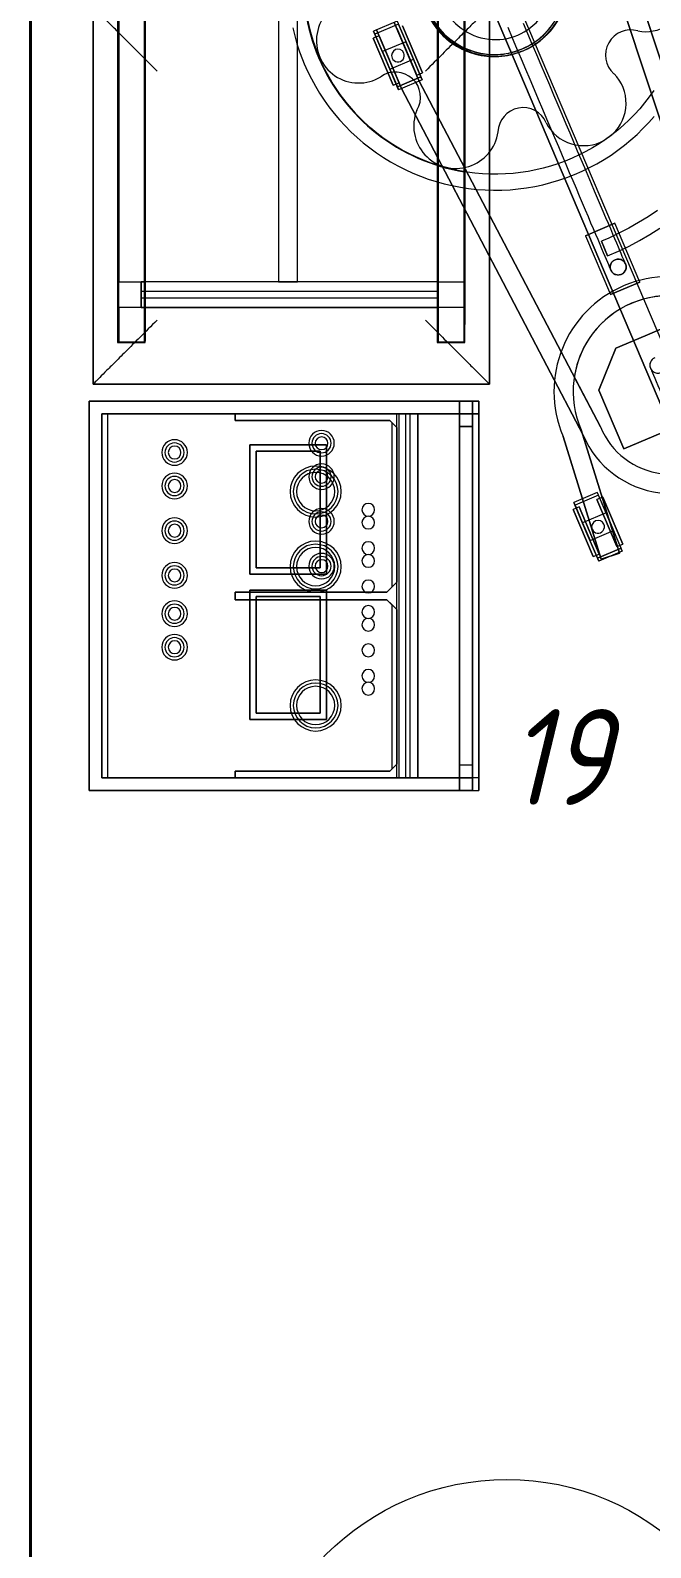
# Model space of a CAD drawing. Header units: millimetres. Extents: x -32954 to 151739, y -65671 to 56243.
# Drawn here: x -12325 to -11354, y -24951 to -22575 of the extents above; entities that cross this region are included whole.
import ezdxf

# ---------------------------------------------------------------- set-up
doc = ezdxf.new("R2010")
doc.units = ezdxf.units.MM
for name, color, linetype, lineweight in [('I-FURN', 7, 'Continuous', 9), ('M-EQPM', 7, 'Continuous', 9), ('M-EQPM-IDEN', 7, 'Continuous', 9), ('Марки помещений', 7, 'Continuous', 18), ('Стены разрез', 7, 'Continuous', 40)]:
    doc.layers.add(name, color=color, linetype=linetype, lineweight=lineweight)
doc.styles.add('GOST Common_I', font='GOST_Common Italic.ttf', dxfattribs={"width": 0.9, "height": 150})

# ---------------------------------------------------------------- blocks, each defined once
blk = doc.blocks.new('ADSK_Марка_Помещение_2_ГОСТ21-501-2011 - Имя и Категория-86712-В_АР_ПЭ_02 Этаж')
at = {"layer": 'Марки помещений'}
blk.add_circle((0, 0), 4, dxfattribs=at)
blk = doc.blocks.new('19-21-185_Холодильник - 19_Холодильник фармацевтический Позис-8378954-О_ТХ_01')
at = {"layer": 'M-EQPM'}
for p, q in [((304.9, 0), (-304.9, 0)), ((-304.9, 0), (-304.9, -600)), ((-304.9, -600), (-304.9, 0)), ((-304.9, 0), (304.9, 0)), ((304.9, 0), (-304.9, 0)), ((-304.9, 0), (-304.9, -600)), ((-304.9, -600), (-304.9, 0)), ((-304.9, 0), (304.9, 0)), ((304.9, -600), (304.9, 0)), ((304.9, 0), (304.9, -600)), ((304.9, -600), (304.9, 0)), ((304.9, 0), (304.9, -600)), ((304.9, 0), (-304.9, 0)), ((-304.9, 0), (-304.9, -600)), ((-304.9, -600), (-304.9, 0)), ((-304.9, 0), (304.9, 0)), ((-284.9, -514.4), (-284.9, -20)), ((-284.9, -20), (-284.9, -514.4)), ((-284.9, -20), (284.9, -20)), ((-284.9, -20), (284.9, -20)), ((-284.9, -600), (-284.9, -20)), ((-284.9, -20), (284.9, -20)), ((284.9, -20), (-284.9, -20)), ((-284.9, -20), (-284.9, -228.5)), ((284.9, -514.4), (284.9, -20)), ((284.9, -20), (284.9, -514.4)), ((284.9, -20), (284.9, -600)), ((284.9, -228.5), (284.9, -20)), ((304.9, -600), (304.9, 0)), ((304.9, 0), (304.9, -600)), ((-284.9, -29.4), (-284.9, -228.5)), ((-284.9, -228.5), (-284.9, -29.4)), ((-284.9, -481.5), (-284.9, -29.4)), ((-284.9, -29.4), (-284.9, -485)), ((-284.9, -481.5), (-284.9, -29.4)), ((-284.9, -29.4), (-284.9, -485)), ((-284.9, -481.5), (-284.9, -29.4)), ((-284.9, -29.4), (-284.9, -485)), ((-284.9, -481.5), (-284.9, -29.4)), ((-284.9, -29.4), (-284.9, -485)), ((-284.9, -29.4), (-284.9, -228.5)), ((-284.9, -228.5), (-284.9, -29.4)), ((-284.9, -29.4), (-284.9, -228.5)), ((-284.9, -228.5), (-284.9, -29.4)), ((-284.9, -29.4), (284.9, -29.4)), ((-284.9, -29.4), (284.9, -29.4)), ((-284.9, -29.4), (284.9, -29.4)), ((-284.9, -29.4), (284.9, -29.4)), ((-284.9, -29.4), (284.9, -29.4)), ((-284.9, -29.4), (284.9, -29.4)), ((-284.9, -29.4), (284.9, -29.4)), ((-284.9, -29.4), (284.9, -29.4)), ((-284.9, -29.4), (284.9, -29.4)), ((-284.9, -29.4), (284.9, -29.4)), ((-284.9, -29.4), (284.9, -29.4)), ((-284.9, -29.4), (284.9, -29.4)), ((-284.9, -29.4), (284.9, -29.4)), ((-284.9, -29.4), (284.9, -29.4)), ((284.9, -29.4), (284.9, -228.5)), ((284.9, -228.5), (284.9, -29.4)), ((284.9, -485), (284.9, -29.4)), ((284.9, -29.4), (284.9, -481.5)), ((284.9, -485), (284.9, -29.4)), ((284.9, -29.4), (284.9, -481.5)), ((284.9, -485), (284.9, -29.4)), ((284.9, -29.4), (284.9, -481.5)), ((284.9, -485), (284.9, -29.4)), ((284.9, -29.4), (284.9, -481.5)), ((284.9, -29.4), (284.9, -228.5)), ((284.9, -228.5), (284.9, -29.4)), ((284.9, -29.4), (284.9, -228.5)), ((284.9, -228.5), (284.9, -29.4)), ((-274.3, -228.5), (-284.9, -228.5)), ((-284.9, -228.5), (-274.3, -228.5)), ((-284.9, -228.5), (-274.3, -228.5)), ((-274.3, -228.5), (-284.9, -228.5)), ((-284.9, -228.5), (-274.3, -228.5)), ((-274.3, -228.5), (-284.9, -228.5)), ((-284.9, -228.5), (-284.9, -505)), ((-274.3, -470.9), (-274.3, -228.5)), ((-274.3, -228.5), (-274.3, -470.9)), ((-274.3, -228.5), (-274.3, -470.9)), ((-274.3, -470.9), (-274.3, -228.5)), ((-274.3, -228.5), (-274.3, -470.9)), ((-274.3, -470.9), (-274.3, -228.5)), ((6, -228.5), (-6, -228.5)), ((-6, -228.5), (-6, -466.3)), ((-6, -466.3), (-6, -228.5)), ((-6, -228.5), (6, -228.5)), ((-6, -228.5), (6, -228.5)), ((-6, -466.3), (-6, -228.5)), ((-6, -228.5), (-6, -466.3)), ((6, -228.5), (-6, -228.5)), ((-6, -228.5), (6, -228.5)), ((-6, -466.3), (-6, -228.5)), ((-6, -228.5), (-6, -466.3)), ((6, -228.5), (-6, -228.5)), ((6, -466.3), (6, -228.5)), ((6, -228.5), (6, -466.3)), ((6, -228.5), (6, -466.3)), ((6, -466.3), (6, -228.5)), ((6, -228.5), (6, -466.3)), ((6, -466.3), (6, -228.5)), ((284.9, -228.5), (274.3, -228.5)), ((274.3, -228.5), (274.3, -470.9)), ((274.3, -470.9), (274.3, -228.5)), ((274.3, -228.5), (284.9, -228.5)), ((274.3, -228.5), (284.9, -228.5)), ((274.3, -470.9), (274.3, -228.5)), ((274.3, -228.5), (274.3, -470.9)), ((284.9, -228.5), (274.3, -228.5)), ((274.3, -228.5), (284.9, -228.5)), ((274.3, -470.9), (274.3, -228.5)), ((274.3, -228.5), (274.3, -470.9)), ((284.9, -228.5), (274.3, -228.5)), ((284.9, -505), (284.9, -228.5)), ((8.9, -251.6), (-193.5, -251.6)), ((-193.5, -251.6), (-193.5, -371.6)), ((-193.5, -371.6), (-193.5, -251.6)), ((-193.5, -251.6), (8.9, -251.6)), ((8.9, -371.6), (8.9, -251.6)), ((8.9, -251.6), (8.9, -371.6)), ((236.3, -251.6), (33.9, -251.6)), ((33.9, -251.6), (33.9, -371.6)), ((33.9, -371.6), (33.9, -251.6)), ((33.9, -251.6), (236.3, -251.6)), ((236.3, -371.6), (236.3, -251.6)), ((236.3, -251.6), (236.3, -371.6)), ((-1.1, -261.6), (-183.5, -261.6)), ((-183.5, -261.6), (-183.5, -361.6)), ((-183.5, -361.6), (-183.5, -261.6)), ((-183.5, -261.6), (-1.1, -261.6)), ((-1.1, -361.6), (-1.1, -261.6)), ((-1.1, -261.6), (-1.1, -361.6)), ((226.3, -261.6), (43.9, -261.6)), ((43.9, -261.6), (43.9, -361.6)), ((43.9, -361.6), (43.9, -261.6)), ((43.9, -261.6), (226.3, -261.6)), ((226.3, -361.6), (226.3, -261.6)), ((226.3, -261.6), (226.3, -361.6)), ((-193.5, -371.6), (8.9, -371.6)), ((8.9, -371.6), (-193.5, -371.6)), ((-183.5, -361.6), (-1.1, -361.6)), ((-1.1, -361.6), (-183.5, -361.6)), ((33.9, -371.6), (236.3, -371.6)), ((236.3, -371.6), (33.9, -371.6)), ((43.9, -361.6), (226.3, -361.6)), ((226.3, -361.6), (43.9, -361.6)), ((-270.8, -474.4), (-274.3, -470.9)), ((-274.3, -470.9), (-263.7, -481.5)), ((-274.3, -470.9), (-270.8, -474.4)), ((-263.7, -481.5), (-274.3, -470.9)), ((-274.3, -470.9), (-270.8, -474.4)), ((-263.7, -481.5), (-274.3, -470.9)), ((-263.7, -481.5), (-270.8, -474.4)), ((-270.8, -474.4), (-14.1, -474.4)), ((-270.8, -474.4), (-14.1, -474.4)), ((-270.8, -474.4), (-263.7, -481.5)), ((-270.8, -474.4), (-14.1, -474.4)), ((-270.8, -474.4), (-14.1, -474.4)), ((-270.8, -474.4), (-263.7, -481.5)), ((-270.8, -474.4), (-14.1, -474.4)), ((-270.8, -474.4), (-14.1, -474.4)), ((-21.2, -481.5), (-6, -466.3)), ((-6, -466.3), (-21.2, -481.5)), ((-6, -466.3), (-21.2, -481.5)), ((-14.1, -474.4), (-21.2, -481.5)), ((-21.2, -481.5), (-14.1, -474.4)), ((-21.2, -481.5), (-14.1, -474.4)), ((-6, -466.3), (-14.1, -474.4)), ((-14.1, -474.4), (-6, -466.3)), ((-14.1, -474.4), (-6, -466.3)), ((14.1, -474.4), (6, -466.3)), ((6, -466.3), (21.2, -481.5)), ((6, -466.3), (14.1, -474.4)), ((21.2, -481.5), (6, -466.3)), ((6, -466.3), (14.1, -474.4)), ((21.2, -481.5), (6, -466.3)), ((21.2, -481.5), (14.1, -474.4)), ((14.1, -474.4), (270.8, -474.4)), ((14.1, -474.4), (270.8, -474.4)), ((14.1, -474.4), (21.2, -481.5)), ((14.1, -474.4), (270.8, -474.4)), ((14.1, -474.4), (270.8, -474.4)), ((14.1, -474.4), (21.2, -481.5)), ((14.1, -474.4), (270.8, -474.4)), ((14.1, -474.4), (270.8, -474.4)), ((263.7, -481.5), (274.3, -470.9)), ((274.3, -470.9), (263.7, -481.5)), ((274.3, -470.9), (263.7, -481.5)), ((270.8, -474.4), (263.7, -481.5)), ((263.7, -481.5), (270.8, -474.4)), ((263.7, -481.5), (270.8, -474.4)), ((274.3, -470.9), (270.8, -474.4)), ((270.8, -474.4), (274.3, -470.9)), ((270.8, -474.4), (274.3, -470.9)), ((-284.9, -495.6), (-284.9, -481.5)), ((-284.9, -495.6), (-284.9, -481.5)), ((-284.9, -495.6), (-284.9, -481.5)), ((-284.9, -495.6), (-284.9, -481.5)), ((-284.9, -481.5), (284.9, -481.5)), ((-284.9, -481.5), (284.9, -481.5)), ((-284.9, -481.5), (284.9, -481.5)), ((-284.9, -481.5), (284.9, -481.5)), ((-284.9, -485), (-284.9, -502.7)), ((-284.9, -485), (-284.9, -502.7)), ((-284.9, -485), (-284.9, -502.7)), ((-284.9, -485), (-284.9, -502.7)), ((284.9, -485), (-284.9, -485)), ((284.9, -485), (-284.9, -485)), ((284.9, -485), (-284.9, -485)), ((284.9, -485), (-284.9, -485)), ((-284.9, -502.7), (-284.9, -495.6)), ((-284.9, -502.7), (-284.9, -495.6)), ((-284.9, -502.7), (-284.9, -495.6)), ((-284.9, -502.7), (-284.9, -495.6)), ((-284.9, -495.6), (284.9, -495.6)), ((-284.9, -495.6), (284.9, -495.6)), ((-284.9, -495.6), (284.9, -495.6)), ((-284.9, -495.6), (284.9, -495.6)), ((-21.2, -481.5), (-263.7, -481.5)), ((-263.7, -481.5), (-21.2, -481.5)), ((-263.7, -481.5), (-21.2, -481.5)), ((-21.2, -481.5), (-263.7, -481.5)), ((-263.7, -481.5), (-21.2, -481.5)), ((-21.2, -481.5), (-263.7, -481.5)), ((263.7, -481.5), (21.2, -481.5)), ((21.2, -481.5), (263.7, -481.5)), ((21.2, -481.5), (263.7, -481.5)), ((263.7, -481.5), (21.2, -481.5)), ((21.2, -481.5), (263.7, -481.5)), ((263.7, -481.5), (21.2, -481.5)), ((284.9, -481.5), (284.9, -495.6)), ((284.9, -481.5), (284.9, -495.6)), ((284.9, -481.5), (284.9, -495.6)), ((284.9, -481.5), (284.9, -495.6)), ((284.9, -502.7), (284.9, -485)), ((284.9, -502.7), (284.9, -485)), ((284.9, -502.7), (284.9, -485)), ((284.9, -502.7), (284.9, -485)), ((284.9, -495.6), (284.9, -502.7)), ((284.9, -495.6), (284.9, -502.7)), ((284.9, -495.6), (284.9, -502.7)), ((284.9, -495.6), (284.9, -502.7)), ((-284.9, -502.7), (284.9, -502.7)), ((-284.9, -502.7), (284.9, -502.7)), ((-284.9, -502.7), (284.9, -502.7)), ((-284.9, -502.7), (284.9, -502.7)), ((-284.9, -505), (-284.9, -600)), ((284.9, -514.4), (-284.9, -514.4)), ((-284.9, -514.4), (284.9, -514.4)), ((284.9, -600), (284.9, -505)), ((-304.9, -580), (304.9, -580)), ((-304.9, -580), (-304.9, -610)), ((-304.9, -580), (-304.9, -610)), ((304.9, -580), (-304.9, -580)), ((304.9, -580), (-304.9, -580)), ((-304.9, -580), (-304.9, -610)), ((-304.9, -580), (-304.9, -610)), ((304.9, -580), (-304.9, -580)), ((284.9, -580), (-284.9, -580)), ((-284.9, -580), (-284.9, -600)), ((-284.9, -600), (-284.9, -580)), ((-284.9, -580), (284.9, -580)), ((-264.9, -600), (-264.9, -580)), ((-264.9, -600), (-264.9, -580)), ((-264.9, -580), (264.9, -580)), ((264.9, -580), (-264.9, -580)), ((264.9, -600), (264.9, -580)), ((264.9, -580), (264.9, -600)), ((284.9, -600), (284.9, -580)), ((284.9, -580), (284.9, -600)), ((304.9, -580), (304.9, -610)), ((304.9, -610), (304.9, -580)), ((304.9, -580), (304.9, -610)), ((304.9, -610), (304.9, -580)), ((-304.9, -600), (304.9, -600)), ((304.9, -600), (-304.9, -600)), ((-304.9, -600), (304.9, -600)), ((304.9, -600), (-304.9, -600)), ((-304.9, -600), (-284.9, -600)), ((-284.9, -600), (-304.9, -600)), ((-304.9, -610), (304.9, -610)), ((304.9, -610), (-304.9, -610)), ((-304.9, -610), (304.9, -610)), ((304.9, -610), (-304.9, -610)), ((284.9, -600), (-284.9, -600)), ((-284.9, -600), (284.9, -600)), ((-284.9, -610), (-284.9, -600)), ((-284.9, -610), (-284.9, -600)), ((-284.9, -600), (284.9, -600)), ((284.9, -600), (-284.9, -600)), ((284.9, -600), (-284.9, -600)), ((-284.9, -600), (284.9, -600)), ((-284.9, -610), (-284.9, -600)), ((-284.9, -610), (-284.9, -600)), ((284.9, -610), (-284.9, -610)), ((284.9, -610), (-284.9, -610)), ((284.9, -610), (-284.9, -610)), ((284.9, -610), (-284.9, -610)), ((264.9, -600), (-264.9, -600)), ((-264.9, -600), (264.9, -600)), ((284.9, -610), (284.9, -600)), ((284.9, -600), (284.9, -610)), ((284.9, -600), (304.9, -600)), ((304.9, -600), (284.9, -600)), ((284.9, -610), (284.9, -600)), ((284.9, -600), (284.9, -610))]:
    blk.add_line(p, q, dxfattribs=at)
for centre, radius, start, end in [((-80.4, -133.9), 20, 0, 180), ((-80.4, -133.9), 20, 360, 180), ((-80.4, -133.9), 20, 0, 180), ((-28, -133.9), 20, 0, 180), ((-28, -133.9), 20, 360, 180), ((-28, -133.9), 20, 0, 180), ((32, -133.9), 20, 0, 180), ((32, -133.9), 20, 360, 180), ((32, -133.9), 20, 0, 180), ((102, -133.9), 20, 0, 180), ((102, -133.9), 20, 360, 180), ((102, -133.9), 20, 0, 180), ((172, -133.9), 20, 0, 180), ((172, -133.9), 20, 360, 180), ((172, -133.9), 20, 0, 180), ((224.4, -133.9), 20, 0, 180), ((224.4, -133.9), 20, 360, 180), ((224.4, -133.9), 20, 0, 180), ((-80.4, -133.9), 20, 180, 0), ((-80.4, -133.9), 20, 180, 360), ((-80.4, -133.9), 20, 180, 360), ((-80.4, -133.9), 15, 360, 180), ((-80.4, -133.9), 15, 360, 180), ((-80.4, -133.9), 15, 180, 360), ((-80.4, -133.9), 15, 180, 0), ((-80.4, -133.9), 10, 360, 180), ((-80.4, -133.9), 10, 180, 360), ((-28, -133.9), 20, 180, 360), ((-28, -133.9), 20, 180, 360), ((-28, -133.9), 20, 180, 360), ((-28, -133.9), 15, 360, 180), ((-28, -133.9), 15, 0, 180), ((-28, -133.9), 15, 180, 360), ((-28, -133.9), 15, 180, 0), ((-28, -133.9), 10, 360, 180), ((-28, -133.9), 10, 180, 360), ((32, -133.9), 20, 180, 360), ((32, -133.9), 20, 180, 360), ((32, -133.9), 20, 180, 360), ((32, -133.9), 15, 360, 180), ((32, -133.9), 15, 0, 180), ((32, -133.9), 15, 180, 360), ((32, -133.9), 15, 180, 0), ((32, -133.9), 10, 360, 180), ((32, -133.9), 10, 180, 360), ((102, -133.9), 20, 180, 0), ((102, -133.9), 20, 180, 360), ((102, -133.9), 20, 180, 360), ((102, -133.9), 15, 360, 180), ((102, -133.9), 15, 360, 180), ((102, -133.9), 15, 180, 360), ((102, -133.9), 15, 180, 0), ((102, -133.9), 10, 360, 180), ((102, -133.9), 10, 180, 360), ((172, -133.9), 20, 180, 360), ((172, -133.9), 20, 180, 360), ((172, -133.9), 20, 180, 360), ((172, -133.9), 15, 360, 180), ((172, -133.9), 15, 0, 180), ((172, -133.9), 15, 180, 360), ((172, -133.9), 15, 180, 0), ((172, -133.9), 10, 360, 180), ((172, -133.9), 10, 180, 360), ((224.4, -133.9), 20, 180, 0), ((224.4, -133.9), 20, 180, 360), ((224.4, -133.9), 20, 180, 360), ((224.4, -133.9), 15, 360, 180), ((224.4, -133.9), 15, 360, 180), ((224.4, -133.9), 15, 180, 360), ((224.4, -133.9), 15, 180, 0), ((224.4, -133.9), 10, 360, 180), ((224.4, -133.9), 10, 180, 360), ((-171.6, -354.7), 40, 0, 180), ((-171.6, -354.7), 40, 360, 180), ((-171.6, -354.7), 40, 0, 180), ((-171.6, -354.7), 35, 360, 180), ((-171.6, -354.7), 35, 0, 180), ((-171.6, -354.7), 30, 360, 180), ((45.8, -354.7), 40, 0, 180), ((45.8, -354.7), 40, 360, 180), ((45.8, -354.7), 40, 0, 180), ((45.8, -354.7), 35, 360, 180), ((45.8, -354.7), 35, 0, 180), ((45.8, -354.7), 30, 360, 180), ((163.2, -354.7), 40, 0, 180), ((163.2, -354.7), 40, 360, 180), ((163.2, -354.7), 40, 0, 180), ((163.2, -354.7), 35, 360, 180), ((163.2, -354.7), 35, 0, 180), ((163.2, -354.7), 30, 360, 180), ((-171.6, -354.7), 40, 180, 0), ((-171.6, -354.7), 40, 180, 360), ((-171.6, -354.7), 40, 180, 360), ((-171.6, -354.7), 35, 180, 360), ((-171.6, -354.7), 35, 180, 0), ((-171.6, -354.7), 30, 180, 360), ((45.8, -354.7), 40, 180, 0), ((45.8, -354.7), 40, 180, 360), ((45.8, -354.7), 40, 180, 360), ((45.8, -354.7), 35, 180, 360), ((45.8, -354.7), 35, 180, 0), ((45.8, -354.7), 30, 180, 360), ((46.5, -363.9), 20, 0, 180), ((46.5, -363.9), 20, 360, 180), ((46.5, -363.9), 20, 0, 180), ((46.5, -363.9), 15, 360, 180), ((46.5, -363.9), 15, 360, 180), ((46.5, -363.9), 10, 360, 180), ((116.5, -363.9), 20, 0, 180), ((116.5, -363.9), 20, 360, 180), ((116.5, -363.9), 20, 0, 180), ((116.5, -363.9), 15, 360, 180), ((116.5, -363.9), 15, 360, 180), ((116.5, -363.9), 10, 360, 180), ((163.2, -354.7), 40, 180, 0), ((163.2, -354.7), 40, 180, 360), ((163.2, -354.7), 40, 180, 360), ((163.2, -354.7), 35, 180, 360), ((163.2, -354.7), 35, 180, 0), ((163.2, -354.7), 30, 180, 360), ((186.5, -363.9), 20, 0, 180), ((186.5, -363.9), 20, 360, 180), ((186.5, -363.9), 20, 0, 180), ((186.5, -363.9), 15, 360, 180), ((186.5, -363.9), 15, 360, 180), ((186.5, -363.9), 10, 360, 180), ((238.9, -363.9), 20, 0, 180), ((238.9, -363.9), 20, 360, 180), ((238.9, -363.9), 20, 0, 180), ((238.9, -363.9), 15, 360, 180), ((238.9, -363.9), 15, 360, 180), ((238.9, -363.9), 10, 360, 180), ((46.5, -363.9), 20, 180, 0), ((46.5, -363.9), 20, 180, 360), ((46.5, -363.9), 20, 180, 360), ((46.5, -363.9), 15, 180, 360), ((46.5, -363.9), 15, 180, 0), ((46.5, -363.9), 10, 180, 0), ((116.5, -363.9), 20, 180, 0), ((116.5, -363.9), 20, 180, 360), ((116.5, -363.9), 20, 180, 360), ((116.5, -363.9), 15, 180, 360), ((116.5, -363.9), 15, 180, 0), ((116.5, -363.9), 10, 180, 360), ((186.5, -363.9), 20, 180, 0), ((186.5, -363.9), 20, 180, 360), ((186.5, -363.9), 20, 180, 360), ((186.5, -363.9), 15, 180, 360), ((186.5, -363.9), 15, 180, 0), ((186.5, -363.9), 10, 180, 360), ((238.9, -363.9), 20, 180, 0), ((238.9, -363.9), 20, 180, 360), ((238.9, -363.9), 20, 180, 360), ((238.9, -363.9), 15, 180, 360), ((238.9, -363.9), 15, 180, 0), ((238.9, -363.9), 10, 180, 360), ((-145.3, -437), 10, 0, 180), ((-145.3, -437), 10, 0, 180), ((-125.3, -437), 10, 360, 180), ((-125.3, -437), 10, 0, 180), ((-85.3, -437), 10, 360, 180), ((-85.3, -437), 10, 0, 180), ((-45.3, -437), 10, 360, 180), ((-45.3, -437), 10, 0, 180), ((-25.3, -437), 10, 360, 180), ((-25.3, -437), 10, 0, 180), ((-25.3, -437), 10, 360, 180), ((-25.3, -437), 10, 0, 180), ((14.7, -437), 10, 360, 180), ((14.7, -437), 10, 0, 180), ((54.7, -437), 10, 360, 180), ((54.7, -437), 10, 0, 180), ((74.7, -437), 10, 360, 180), ((74.7, -437), 10, 0, 180), ((114.7, -437), 10, 360, 180), ((114.7, -437), 10, 0, 180), ((134.7, -437), 10, 0, 180), ((134.7, -437), 10, 0, 180), ((-145.3, -437), 10, 180, 360), ((-145.3, -437), 10, 180, 360), ((-125.3, -437), 10, 180, 360), ((-125.3, -437), 10, 180, 360), ((-85.3, -437), 10, 180, 360), ((-85.3, -437), 10, 180, 360), ((-45.3, -437), 10, 180, 360), ((-45.3, -437), 10, 180, 360), ((-25.3, -437), 10, 180, 360), ((-25.3, -437), 10, 180, 360), ((-25.3, -437), 10, 180, 360), ((-25.3, -437), 10, 180, 360), ((14.7, -437), 10, 180, 360), ((14.7, -437), 10, 180, 360), ((54.7, -437), 10, 180, 360), ((54.7, -437), 10, 180, 360), ((74.7, -437), 10, 180, 360), ((74.7, -437), 10, 180, 360), ((114.7, -437), 10, 180, 360), ((114.7, -437), 10, 180, 360), ((134.7, -437), 10, 180, 360), ((134.7, -437), 10, 180, 360)]:
    blk.add_arc(centre, radius, start, end, dxfattribs=at)
blk = doc.blocks.new('213_Светильник медицинский передвижной - Светильник медицинский передвижной Mindray-8000991-О_ТХ_01')
at = {"layer": 'M-EQPM'}
for p, q in [((154.6, 696.8), (174.7, 898.3)), ((174.7, 898.3), (154.6, 696.8)), ((174.6, 886.9), (164.6, 886.9)), ((164.6, 806.9), (164.6, 886.9)), ((164.6, 886.9), (164.6, 806.9)), ((169.6, 846.9), (169.6, 896.9)), ((169.6, 896.9), (169.6, 891.9)), ((169.6, 896.9), (209.6, 896.9)), ((169.6, 896.9), (209.6, 896.9)), ((169.6, 891.9), (169.6, 846.9)), ((169.6, 891.9), (209.6, 891.9)), ((209.6, 891.9), (169.6, 891.9)), ((174.6, 806.9), (174.6, 886.9)), ((174.6, 886.9), (174.6, 806.9)), ((174.7, 898.3), (204.6, 895.4)), ((204.6, 895.4), (174.7, 898.3)), ((184.6, 695.4), (204.6, 895.4)), ((204.6, 895.4), (184.6, 695.4)), ((214.6, 886.9), (204.6, 886.9)), ((204.6, 806.9), (204.6, 886.9)), ((204.6, 886.9), (204.6, 806.9)), ((209.6, 891.9), (209.6, 896.9)), ((209.6, 896.9), (209.6, 846.9)), ((209.6, 846.9), (209.6, 891.9)), ((214.6, 806.9), (214.6, 886.9)), ((214.6, 886.9), (214.6, 806.9)), ((209.6, 861.9), (169.6, 861.9)), ((169.6, 831.9), (169.6, 861.9)), ((169.6, 861.9), (169.6, 831.9)), ((209.6, 831.9), (209.6, 861.9)), ((209.6, 861.9), (209.6, 831.9)), ((169.6, 846.9), (169.6, 801.9)), ((169.6, 796.9), (169.6, 846.9)), ((169.6, 831.9), (209.6, 831.9)), ((209.6, 846.9), (209.6, 796.9)), ((209.6, 801.9), (209.6, 846.9)), ((-15.4, 800), (-15.4, 0)), ((-15.4, 800), (-15.4, 0)), ((24.6, 800), (24.6, 0)), ((24.6, 0), (24.6, 800)), ((164.6, 806.9), (174.6, 806.9)), ((169.6, 801.9), (169.6, 796.9)), ((169.6, 801.9), (209.6, 801.9)), ((169.6, 796.9), (209.6, 796.9)), ((169.6, 796.9), (209.6, 796.9)), ((204.6, 806.9), (214.6, 806.9)), ((209.6, 796.9), (209.6, 801.9)), ((104.6, 750.5), (-95.4, 750.5)), ((-95.4, 750.5), (104.6, 750.5)), ((104.6, 650.5), (104.6, 750.5)), ((104.6, 750.5), (104.6, 650.5)), ((-195.4, 95.4), (-145.5, 705.6)), ((-145.5, 705.6), (-195.4, 95.4)), ((-165.4, 94.1), (-115.5, 704.4)), ((-115.5, 704.4), (-165.4, 94.1)), ((132.1, 616.4), (125, 704.4)), ((125, 704.4), (132.1, 616.4)), ((125, 704.4), (174.6, 94.1)), ((174.6, 94.1), (125, 704.4)), ((155, 705.6), (204.6, 95.4)), ((204.6, 95.4), (155, 705.6)), ((54.6, 600.5), (104.6, 650.5)), ((104.6, 650.5), (54.6, 600.5)), ((-45.4, 600.5), (4.6, 600.5)), ((4.6, 600.5), (-45.4, 600.5)), ((4.6, 600.5), (54.6, 600.5)), ((54.6, 600.5), (4.6, 600.5)), ((-20.4, 520), (-20.4, 420)), ((29.6, 520), (-20.4, 520)), ((-20.4, 520), (29.6, 520)), ((29.6, 420), (29.6, 520)), ((-10.8, 485), (-10.8, 485)), ((14.2, 485), (14.2, 485)), ((10.1, 462.5), (9.8, 437.5)), ((9.8, 437.5), (10.1, 462.5)), ((29.6, 420), (-20.4, 420)), ((-20.4, 420), (29.6, 420)), ((169.6, 45.4), (169.6, 95.4)), ((169.6, 95.4), (169.6, 90.4)), ((169.6, 95.4), (209.6, 95.4)), ((169.6, 95.4), (209.6, 95.4)), ((204.6, 95.4), (204.6, -4.6)), ((204.6, -4.6), (204.6, 95.4)), ((209.6, 90.4), (209.6, 95.4)), ((209.6, 95.4), (209.6, 45.4)), ((174.6, 85.4), (164.6, 85.4)), ((164.6, 5.4), (164.6, 85.4)), ((164.6, 85.4), (164.6, 5.4)), ((169.6, 90.4), (169.6, 45.4)), ((169.6, 90.4), (209.6, 90.4)), ((209.6, 90.4), (169.6, 90.4)), ((174.6, 94.1), (174.6, -4.6)), ((174.6, -4.6), (174.6, 94.1)), ((174.6, 5.4), (174.6, 85.4)), ((174.6, 85.4), (174.6, 5.4)), ((214.6, 85.4), (204.6, 85.4)), ((204.6, 5.4), (204.6, 85.4)), ((204.6, 85.4), (204.6, 5.4)), ((209.6, 45.4), (209.6, 90.4)), ((214.6, 5.4), (214.6, 85.4)), ((214.6, 85.4), (214.6, 5.4)), ((209.6, 60.4), (169.6, 60.4)), ((169.6, 30.4), (169.6, 60.4)), ((169.6, 60.4), (169.6, 30.4)), ((209.6, 30.4), (209.6, 60.4)), ((209.6, 60.4), (209.6, 30.4)), ((169.6, 45.4), (169.6, 0.4)), ((169.6, -4.6), (169.6, 45.4)), ((169.6, 30.4), (209.6, 30.4)), ((209.6, 45.4), (209.6, -4.6)), ((209.6, 0.4), (209.6, 45.4)), ((169.6, 0.4), (209.6, 0.4)), ((204.6, 5.4), (214.6, 5.4)), ((209.6, -4.6), (209.6, 0.4)), ((169.6, -4.6), (209.6, -4.6)), ((169.6, -4.6), (209.6, -4.6))]:
    blk.add_line(p, q, dxfattribs=at)
at = {"layer": 'M-EQPM', "flags": 128}
for points in [[(17.1, 650.5), (17.1, 651.1), (17.1, 652.7), (17.1, 655.1), (17.1, 658.4), (17.1, 662.5), (17.1, 667.5), (17.1, 673.3), (17.1, 680), (17.1, 687.5), (17.1, 695.9), (17.1, 705), (17.1, 715), (17.1, 725.7), (17.1, 737.1), (17.1, 749.3), (17.1, 762.3), (17.1, 775.9), (17.1, 790.2), (17.1, 805.1), (17.1, 820.7), (17.1, 836.9), (17.1, 853.7), (17.1, 858)], [(-10.8, 485), (-10.8, 485.5), (-10.8, 486), (-10.8, 486.5), (-10.7, 487), (-10.6, 487.5), (-10.5, 488), (-10.4, 488.5), (-10.2, 488.9), (-10, 489.4), (-9.9, 489.9), (-9.7, 490.3), (-9.4, 490.8), (-9.2, 491.2), (-8.9, 491.6), (-8.7, 492.1), (-8.4, 492.5), (-8.1, 492.9), (-7.7, 493.2), (-7.4, 493.6), (-7.1, 494), (-6.7, 494.3), (-6.3, 494.6), (-5.9, 494.9), (-5.5, 495.2), (-5.1, 495.5), (-4.7, 495.8), (-4.2, 496), (-3.8, 496.3), (-3.3, 496.5), (-2.9, 496.7), (-2.4, 496.8), (-1.9, 497), (-1.4, 497.1), (-1, 497.2), (-0.5, 497.3), (0, 497.4), (0.5, 497.4), (1, 497.5), (1.5, 497.5), (1.7, 497.5)], [(1.7, 472.5), (1.2, 472.5), (0.7, 472.5), (0.2, 472.6), (-0.3, 472.7), (-0.8, 472.7), (-1.3, 472.9), (-1.8, 473), (-2.3, 473.1), (-2.7, 473.3), (-3.2, 473.5), (-3.7, 473.7), (-4.1, 473.9), (-4.6, 474.2), (-5, 474.4), (-5.4, 474.7), (-5.8, 475), (-6.2, 475.3), (-6.6, 475.6), (-7, 475.9), (-7.3, 476.3), (-7.7, 476.7), (-8, 477), (-8.3, 477.4), (-8.6, 477.8), (-8.9, 478.2), (-9.1, 478.7), (-9.4, 479.1), (-9.6, 479.6), (-9.8, 480), (-10, 480.5), (-10.2, 480.9), (-10.3, 481.4), (-10.5, 481.9), (-10.6, 482.4), (-10.7, 482.9), (-10.7, 483.4), (-10.8, 483.9), (-10.8, 484.4), (-10.8, 484.9), (-10.8, 485)], [(-10.8, 485), (-10.8, 484.6), (-10.8, 483.6), (-10.8, 481.8), (-10.8, 479.3), (-10.8, 476), (-10.8, 472.1), (-10.8, 467.5), (-10.8, 462.2), (-10.8, 456.2), (-10.8, 449.5), (-10.8, 442.1), (-10.8, 434.1), (-10.8, 425.5), (-10.8, 416.3), (-10.8, 406.4), (-10.8, 395.9), (-10.8, 384.9), (-10.8, 373.3), (-10.8, 361.2), (-10.8, 348.5), (-10.8, 335.4), (-10.8, 321.7), (-10.8, 307.6), (-10.8, 293.1), (-10.8, 278.1), (-10.8, 262.8), (-10.8, 247.1), (-10.8, 231.1), (-10.8, 214.7), (-10.8, 198.1), (-10.8, 181.2), (-10.8, 164), (-10.8, 146.7), (-10.8, 129.2), (-10.8, 111.5), (-10.8, 93.7), (-10.8, 75.8)], [(1.7, 497.5), (2.2, 497.5), (2.7, 497.5), (3.2, 497.4), (3.6, 497.3), (4.1, 497.3), (4.6, 497.1), (5.1, 497), (5.6, 496.9), (6.1, 496.7), (6.5, 496.5), (7, 496.3), (7.4, 496.1), (7.9, 495.8), (8.3, 495.6), (8.7, 495.3), (9.1, 495), (9.5, 494.7), (9.9, 494.4), (10.3, 494.1), (10.6, 493.7), (11, 493.3), (11.3, 493), (11.6, 492.6), (11.9, 492.2), (12.2, 491.8), (12.4, 491.3), (12.7, 490.9), (12.9, 490.4), (13.1, 490), (13.3, 489.5), (13.5, 489.1), (13.6, 488.6), (13.8, 488.1), (13.9, 487.6), (14, 487.1), (14, 486.6), (14.1, 486.1), (14.1, 485.6), (14.2, 485.1), (14.2, 485)], [(14.2, 485), (14.1, 484.5), (14.1, 484), (14.1, 483.5), (14, 483), (13.9, 482.5), (13.8, 482), (13.7, 481.5), (13.5, 481.1), (13.4, 480.6), (13.2, 480.1), (13, 479.7), (12.7, 479.2), (12.5, 478.8), (12.2, 478.4), (12, 477.9), (11.7, 477.5), (11.4, 477.1), (11.1, 476.8), (10.7, 476.4), (10.4, 476), (10, 475.7), (9.6, 475.4), (9.2, 475.1), (8.8, 474.8), (8.4, 474.5), (8, 474.2), (7.5, 474), (7.1, 473.7), (6.6, 473.5), (6.2, 473.3), (5.7, 473.2), (5.2, 473), (4.8, 472.9), (4.3, 472.8), (3.8, 472.7), (3.3, 472.6), (2.8, 472.6), (2.3, 472.5), (1.8, 472.5), (1.7, 472.5)], [(14.2, 71.9), (14.2, 89.8), (14.2, 107.6), (14.2, 125.3), (14.2, 142.9), (14.2, 160.3), (14.2, 177.5), (14.2, 194.4), (14.2, 211.1), (14.2, 227.5), (14.2, 243.7), (14.2, 259.4), (14.2, 274.9), (14.2, 289.9), (14.2, 304.5), (14.2, 318.7), (14.2, 332.4), (14.2, 345.7), (14.2, 358.5), (14.2, 370.7), (14.2, 382.4), (14.2, 393.6), (14.2, 404.2), (14.2, 414.2), (14.2, 423.6), (14.2, 432.3), (14.2, 440.5), (14.2, 447.9), (14.2, 454.8), (14.2, 460.9), (14.2, 466.4), (14.2, 471.2), (14.2, 475.2), (14.2, 478.6), (14.2, 481.3), (14.2, 483.2), (14.2, 484.5), (14.2, 485), (14.2, 485)], [(10.1, 462.5), (-8.4, 462.3), (-26.9, 461.4), (-45.3, 459.8), (-63.6, 457.4), (-81.9, 454.3)], [(-89.4, 427.3), (-72.2, 430.7), (-54.9, 433.4), (-37.6, 435.5), (-20.1, 436.8), (-2.6, 437.4), (9.8, 437.5)], [(329.6, 0), (329.3, 13), (328.5, 26), (327.2, 38.9), (325.4, 51.8), (323.1, 64.6), (320.3, 77.3), (316.9, 89.8), (313.1, 102.2), (308.7, 114.5), (303.9, 126.6), (298.6, 138.4), (292.9, 150.1), (286.6, 161.5), (279.9, 172.6), (272.8, 183.5), (265.3, 194.1), (257.3, 204.4), (248.9, 214.3), (240.1, 223.9), (231, 233.1), (221.5, 242), (211.7, 250.5), (201.5, 258.6), (191, 266.2), (180.2, 273.5), (169.1, 280.3), (157.8, 286.6), (146.2, 292.5), (134.4, 298), (122.3, 302.9), (110.1, 307.4), (97.8, 311.4), (85.2, 314.8), (72.6, 317.8), (59.8, 320.3), (47, 322.2), (34, 323.7), (21.1, 324.6), (8.1, 325), (-4.9, 324.9), (-17.9, 324.2), (-30.8, 323.1), (-43.7, 321.4), (-56.5, 319.2), (-69.3, 316.5), (-81.9, 313.3), (-94.3, 309.6), (-106.6, 305.4), (-118.7, 300.7), (-130.7, 295.5), (-142.4, 289.9)], [(-157.5, 252.4), (-147.3, 258.7), (-136.8, 264.6), (-126.1, 270), (-115.2, 275), (-104.1, 279.6), (-92.9, 283.7), (-81.4, 287.4), (-69.9, 290.6), (-58.2, 293.4), (-46.4, 295.6), (-34.5, 297.4), (-22.6, 298.8), (-10.7, 299.6), (1.3, 300), (13.3, 299.9), (25.3, 299.3), (37.3, 298.2), (49.2, 296.7), (61, 294.6), (72.7, 292.2), (84.4, 289.2), (95.9, 285.8), (107.2, 281.9), (118.4, 277.6), (129.4, 272.8), (140.2, 267.6), (150.8, 261.9), (161.2, 255.9), (171.3, 249.4), (181.1, 242.5), (190.7, 235.3), (199.9, 227.7), (208.9, 219.7), (217.5, 211.3), (225.8, 202.6), (233.7, 193.6), (241.3, 184.3), (248.5, 174.7), (255.3, 164.8), (261.6, 154.7), (267.6, 144.2), (273.2, 133.6), (278.3, 122.8), (283, 111.7), (287.2, 100.5), (291, 89.1), (294.4, 77.6), (297.2, 65.9), (299.6, 54.2), (301.6, 42.3), (303, 30.4), (304, 18.5), (304.5, 6.5), (304.6, 0)], [(6.4, 115), (1.8, 114.9), (-2.8, 114.6), (-7.4, 114.2), (-11.9, 113.5), (-16.5, 112.7), (-21, 111.7), (-25.4, 110.5), (-29.8, 109.2), (-34.1, 107.6), (-38.4, 105.9), (-42.6, 104), (-46.7, 102)], [(117.2, 30.6), (115.9, 35), (114.4, 39.3), (112.8, 43.6), (111, 47.9), (109, 52), (106.8, 56.1), (104.5, 60), (102, 63.9), (99.4, 67.7), (96.6, 71.3), (93.7, 74.9), (90.6, 78.3), (87.4, 81.6), (84.1, 84.8), (80.6, 87.8), (77, 90.7), (73.4, 93.5), (69.6, 96.1), (65.7, 98.5), (61.7, 100.8), (57.6, 103), (53.4, 104.9), (49.2, 106.7), (44.9, 108.4), (40.5, 109.8), (36.1, 111.1), (31.7, 112.2), (27.2, 113.1), (22.6, 113.8), (18, 114.4), (13.5, 114.8), (8.9, 115), (6.4, 115)], [(324.2, -58.7), (326.3, -45.9), (327.9, -33), (329, -20), (329.5, -7), (329.6, 0)], [(304.6, 0), (304.3, -12), (303.6, -24), (302.4, -35.9), (300.7, -47.8)]]:
    blk.add_lwpolyline(points, dxfattribs=at)
at = {"layer": 'M-EQPM'}
for centre, radius, start, end in [((4.8, 705.6), 150.2, 0, 180), ((4.8, 705.6), 150.2, 360, 180), ((189.6, 847), 10, 360, 180), ((189.6, 847), 10, 0, 180), ((189.6, 847), 10, 180, 0), ((189.6, 847), 10, 180, 0), ((4.8, 705.6), 120.2, 359.4521, 180.5518), ((4.8, 705.6), 120.2, 359.4521, 180.5518), ((4.8, 705.6), 120.2, 359.4521, 180.5518), ((4.8, 705.6), 120.2, 359.4521, 180.5518), ((4.6, 695.4), 180, 180, 360), ((4.6, 695.4), 180, 180, 360), ((4.6, 695.4), 150, 179.4544, 0.5456), ((4.6, 695.4), 150, 179.4544, 0.5456), ((4.6, 650.5), 12.5, 270, 90), ((4.6, 695.4), 150, 211.9477, 328.245), ((4.6, 695.4), 150, 211.9477, 328.245), ((-48.8, 227.9), 66.3, 110.6407, 201.3314), ((-48.8, 227.9), 66.3, 110.6407, 201.3314), ((5.1, 0), 300, 101.6899, 104.9215), ((5.1, 0), 300, 101.6899, 104.9215), ((-48.8, 227.9), 66.3, 4.3886, 95.9707), ((-48.8, 227.9), 66.3, 4.3886, 95.9707), ((149, 182.7), 66.3, 314.8118, 149.1229), ((149, 182.7), 66.3, 314.8118, 149.1229), ((5.1, 0), 300, 360, 57.7911), ((3.2, 0), 301, 0, 57.4902), ((5.1, 0), 300, 0, 57.7911), ((3.2, 0), 301, 0, 57.4902), ((56.5, 233.2), 39.3, 180.4249, 335.1221), ((56.5, 233.2), 39.3, 180.4249, 335.1221), ((-146, 187), 39.3, 230.5979, 25.2951), ((-146, 187), 39.3, 230.5979, 25.2951), ((-207.4, 101.4), 66.3, 56.5971, 139.8506), ((-207.4, 101.4), 66.3, 56.5971, 139.8506), ((218.7, 103.9), 39.3, 125.9324, 282.4551), ((218.7, 103.9), 39.3, 125.9324, 282.4551), ((5.1, 0), 115, 0, 180), ((5.1, 0), 115, 0, 180), ((6.4, 0), 115, 90, 270), ((6.4, 0), 115, 360, 180), ((6.4, 0), 115, 0, 180), ((6.4, 0), 111.8, 90, 180), ((6.4, 0), 115, 270, 90), ((6.4, 0), 111.8, 360, 90), ((4.6, 0), 89.3, 360, 180), ((189.6, 45.5), 10, 360, 180), ((189.6, 45.5), 10, 0, 180), ((236.9, 0.1), 66.3, 261.539, 98.4914), ((236.9, 0.1), 66.3, 261.539, 98.4914), ((189.6, 45.5), 10, 180, 360), ((189.6, 45.5), 10, 180, 0), ((5.1, 0), 300, 302.2089, 360), ((3.2, 0), 301, 302.5098, 360), ((5.1, 0), 300, 302.2089, 360), ((3.2, 0), 301, 302.5098, 360)]:
    blk.add_arc(centre, radius, start, end, dxfattribs=at)
for centre, major_axis, ratio in [((4.6, 650.5), (-12.5, 0), 0.999952), ((1.7, 485), (12.5, 0), 0.999928), ((1.7, 485), (-12.5, 0), 0.999928)]:
    blk.add_ellipse(centre, major_axis=major_axis, ratio=ratio, start_param=1.570796, end_param=4.712389, dxfattribs=at)
for points in [[(6.4, 112), (-5.3, 112), (-28.8, 108.3), (-60.5, 92.1), (-85.7, 66.9), (-101.9, 35.2), (-105.6, 11.7), (-105.6, 0)], [(118.4, 0), (118.4, 11.7), (114.7, 35.2), (98.5, 66.9), (73.3, 92.1), (41.6, 108.3), (18.1, 112), (6.4, 112)]]:
    blk.add_open_spline(points, degree=3, dxfattribs=at)
blk = doc.blocks.new('М09_Кушетка_медицинская_смотровая - М09_Кушетка_медицинская_смотровая Мед-8000975-О_ТХ_01')
at = {"layer": 'I-FURN'}
for p, q in [((0, 310), (-1310, 310)), ((-1310, 310), (-1310, -310)), ((-1310, 310), (0, 310)), ((-1310, -310), (-1310, 310)), ((0, -310), (0, 310)), ((590, 310), (0, 310)), ((0, 310), (0, -310)), ((0, 310), (0, -310)), ((0, 310), (590, 310)), ((0, -310), (0, 310)), ((590, -310), (590, 310)), ((590, 310), (590, -310)), ((525, 271.7), (-1245, 271.7)), ((-1245, 271.7), (-1245, 228.5)), ((-1216.8, 271.7), (-1245, 271.7)), ((-1244.6, 230), (-1244.6, 270)), ((-1244.6, 270), (-1190, 270)), ((-1244.6, 270), (-1216.8, 270)), ((-1216.8, 270), (-1216.8, 271.7)), ((-1216.8, 271.7), (496.8, 271.7)), ((-1216.8, 270), (-1190, 270)), ((-1190, 230), (-1190, 270)), ((-1190, 270), (-1150, 270)), ((-1190, 270), (-1150, 270)), ((-1190, 230), (-1190, 270)), ((-1150, 270), (-1150, 230)), ((-1150, 270), (-1150, 230)), ((-1150, 270), (430, 270)), ((-1150, 270), (430, 270)), ((430, 230), (430, 270)), ((430, 270), (470, 270)), ((430, 270), (470, 270)), ((430, 230), (430, 270)), ((470, 270), (470, 230)), ((470, 270), (470, 230)), ((470, 270), (524.6, 270)), ((470, 270), (496.8, 270)), ((496.8, 271.7), (496.8, 270)), ((525, 271.7), (496.8, 271.7)), ((496.8, 270), (524.6, 270)), ((524.6, 270), (524.6, 230)), ((525, 228.5), (525, 271.7)), ((-1245, 228.5), (525, 228.5)), ((-1245, 228.5), (-1242.8, 228.5)), ((-1242.8, 230), (-1244.6, 230)), ((-1244.6, 230), (-1190, 230)), ((-1242.8, 228.5), (-1242.8, 230)), ((-1242.8, 230), (-1190, 230)), ((-1242.8, 228.5), (522.8, 228.5)), ((-1150, 230), (-1190, 230)), ((-1150, 230), (-1190, 230)), ((-1150, 230), (-1190, 230)), ((-1190, 230), (-1150, 230)), ((-1190, 230), (-1190, -235)), ((-1190, 230), (-1190, -235)), ((-1150, 230), (430, 230)), ((-1150, 230), (430, 230)), ((-1150, -235), (-1150, 230)), ((-1150, 230), (-1150, -235)), ((470, 230), (430, 230)), ((470, 230), (430, 230)), ((470, 230), (430, 230)), ((430, 230), (470, 230)), ((430, 230), (430, -235)), ((430, 230), (430, -235)), ((444.9, 230), (444.9, -235)), ((444.9, 230), (454.9, 230)), ((454.9, 230), (444.9, 230)), ((454.9, -235), (454.9, 230)), ((470, 230), (522.8, 230)), ((470, 230), (524.6, 230)), ((470, -235), (470, 230)), ((470, 230), (470, -235)), ((522.8, 230), (522.8, 228.5)), ((524.6, 230), (522.8, 230)), ((522.8, 228.5), (525, 228.5)), ((430, 10), (-1150, 10)), ((-1150, -20), (-1150, 10)), ((-1150, 10), (-1150, -20)), ((430, -20), (430, 10)), ((430, 10), (430, -20)), ((-1150, -20), (430, -20)), ((525, -228.5), (-1245, -228.5)), ((-1245, -228.5), (-1245, -271.7)), ((-1242.8, -228.5), (-1245, -228.5)), ((-1244.6, -270), (-1244.6, -230)), ((-1244.6, -230), (430, -230)), ((-1244.6, -230), (-1242.8, -230)), ((-1242.8, -230), (-1242.8, -228.5)), ((-1242.8, -228.5), (522.8, -228.5)), ((-1242.8, -230), (430, -230)), ((-1190, -275), (-1190, -235)), ((-1190, -235), (-1150, -235)), ((-1190, -235), (-1150, -235)), ((-1190, -270), (-1190, -235)), ((-1150, -235), (-1190, -235)), ((-1190, -235), (-1150, -235)), ((-1150, -235), (-1150, -275)), ((-1150, -235), (-1150, -270)), ((430, -270), (430, -230)), ((430, -230), (470, -230)), ((430, -230), (470, -230)), ((430, -270), (430, -230)), ((470, -235), (430, -235)), ((430, -235), (470, -235)), ((444.9, -235), (454.9, -235)), ((454.9, -235), (444.9, -235)), ((470, -230), (470, -270)), ((470, -230), (470, -270)), ((470, -230), (524.6, -230)), ((470, -230), (522.8, -230)), ((522.8, -228.5), (522.8, -230)), ((525, -228.5), (522.8, -228.5)), ((522.8, -230), (524.6, -230)), ((524.6, -230), (524.6, -270)), ((525, -271.7), (525, -228.5)), ((-1245, -271.7), (-1190, -271.7)), ((-1245, -271.7), (-1216.8, -271.7)), ((-1216.8, -270), (-1244.6, -270)), ((-1244.6, -270), (-1190, -270)), ((-1216.8, -271.7), (-1216.8, -270)), ((-1216.8, -270), (-1190, -270)), ((-1216.8, -271.7), (-1190, -271.7)), ((-1190, -271.7), (-1190, -270)), ((-1190, -271.7), (-1190, -275)), ((-1190, -275), (-1150, -275)), ((-1150, -275), (-1190, -275)), ((-1150, -270), (-1150, -271.7)), ((-1150, -270), (430, -270)), ((-1150, -270), (430, -270)), ((-1150, -275), (-1150, -271.7)), ((-1150, -271.7), (525, -271.7)), ((-1150, -271.7), (496.8, -271.7)), ((470, -270), (430, -270)), ((470, -270), (430, -270)), ((470, -270), (496.8, -270)), ((470, -270), (524.6, -270)), ((496.8, -270), (496.8, -271.7)), ((524.6, -270), (496.8, -270)), ((496.8, -271.7), (525, -271.7)), ((-1310, -310), (0, -310)), ((0, -310), (-1310, -310)), ((0, -310), (590, -310)), ((590, -310), (0, -310))]:
    blk.add_line(p, q, dxfattribs=at)
for points in [[(-1310, 310), (-1310, 310), (-1308.6, 308.6), (-1302.5, 302.5), (-1292.3, 292.3), (-1278, 278), (-1259.7, 259.7), (-1237.2, 237.2), (-1219.5, 219.5), (-1210, 210)], [(-100, 210), (-90.5, 219.5), (-72.8, 237.2), (-50.3, 259.7), (-32, 278), (-17.7, 292.3), (-7.5, 302.5), (-1.4, 308.6), (0, 310), (0, 310)], [(0, 310), (0, 310), (1.4, 308.6), (7.5, 302.5), (17.7, 292.3), (32, 278), (50.3, 259.7), (72.8, 237.2), (90.5, 219.5), (100, 210)], [(490, 210), (499.5, 219.5), (517.2, 237.2), (539.7, 259.7), (558, 278), (572.3, 292.3), (582.5, 302.5), (588.6, 308.6), (590, 310), (590, 310)], [(-1210, -210), (-1219.5, -219.5), (-1237.2, -237.2), (-1259.7, -259.7), (-1278, -278), (-1292.3, -292.3), (-1302.5, -302.5), (-1308.6, -308.6), (-1310, -310), (-1310, -310)], [(-100, -210), (-90.5, -219.5), (-72.8, -237.2), (-50.3, -259.7), (-32, -278), (-17.7, -292.3), (-7.5, -302.5), (-1.4, -308.6), (0, -310), (0, -310)], [(100, -210), (90.5, -219.5), (72.8, -237.2), (50.3, -259.7), (32, -278), (17.7, -292.3), (7.5, -302.5), (1.4, -308.6), (0, -310), (0, -310)], [(490, -210), (499.5, -219.5), (517.2, -237.2), (539.7, -259.7), (558, -278), (572.3, -292.3), (582.5, -302.5), (588.6, -308.6), (590, -310), (590, -310)]]:
    blk.add_open_spline(points, degree=3, dxfattribs=at)

msp = doc.modelspace()

# ---------------------------------------------------------------- linework, layer by layer
at = {"layer": 'Стены разрез'}
msp.add_line((-12325, -26284.4), (-12325, -20884.4), dxfattribs=at)

# ---------------------------------------------------------------- block references
at = {"layer": 'I-FURN', "rotation": 269.9999999999985}
msp.add_blockref('М09_Кушетка_медицинская_смотровая - М09_Кушетка_медицинская_смотровая Мед-8000975-О_ТХ_01', (-11916.7, -22539.1), dxfattribs=at)
at = {"layer": 'M-EQPM'}
for name, p, rotation in [('213_Светильник медицинский передвижной - Светильник медицинский передвижной Mindray-8000991-О_ТХ_01', (-11593, -22498.9), 202.999999999997), ('19-21-185_Холодильник - 19_Холодильник фармацевтический Позис-8378954-О_ТХ_01', (-12233.2, -23460.7), 89.9999999999988)]:
    msp.add_blockref(name, p, dxfattribs=dict(at, rotation=rotation))
at = {"layer": 'Марки помещений', "xscale": 99.99999999999993, "yscale": 99.99999999999993, "zscale": 99.99999999999993}
msp.add_blockref('ADSK_Марка_Помещение_2_ГОСТ21-501-2011 - Имя и Категория-86712-В_АР_ПЭ_02 Этаж', (-11579.1, -25244), dxfattribs=at)

# ---------------------------------------------------------------- texts
at = {"layer": 'M-EQPM-IDEN', "insert": (-11577.6, -23638), "char_height": 150, "width": 209.24, "attachment_point": 1, "style": 'GOST Common_I'}
msp.add_mtext('19', dxfattribs=at)

doc.saveas('drawing.dxf')
